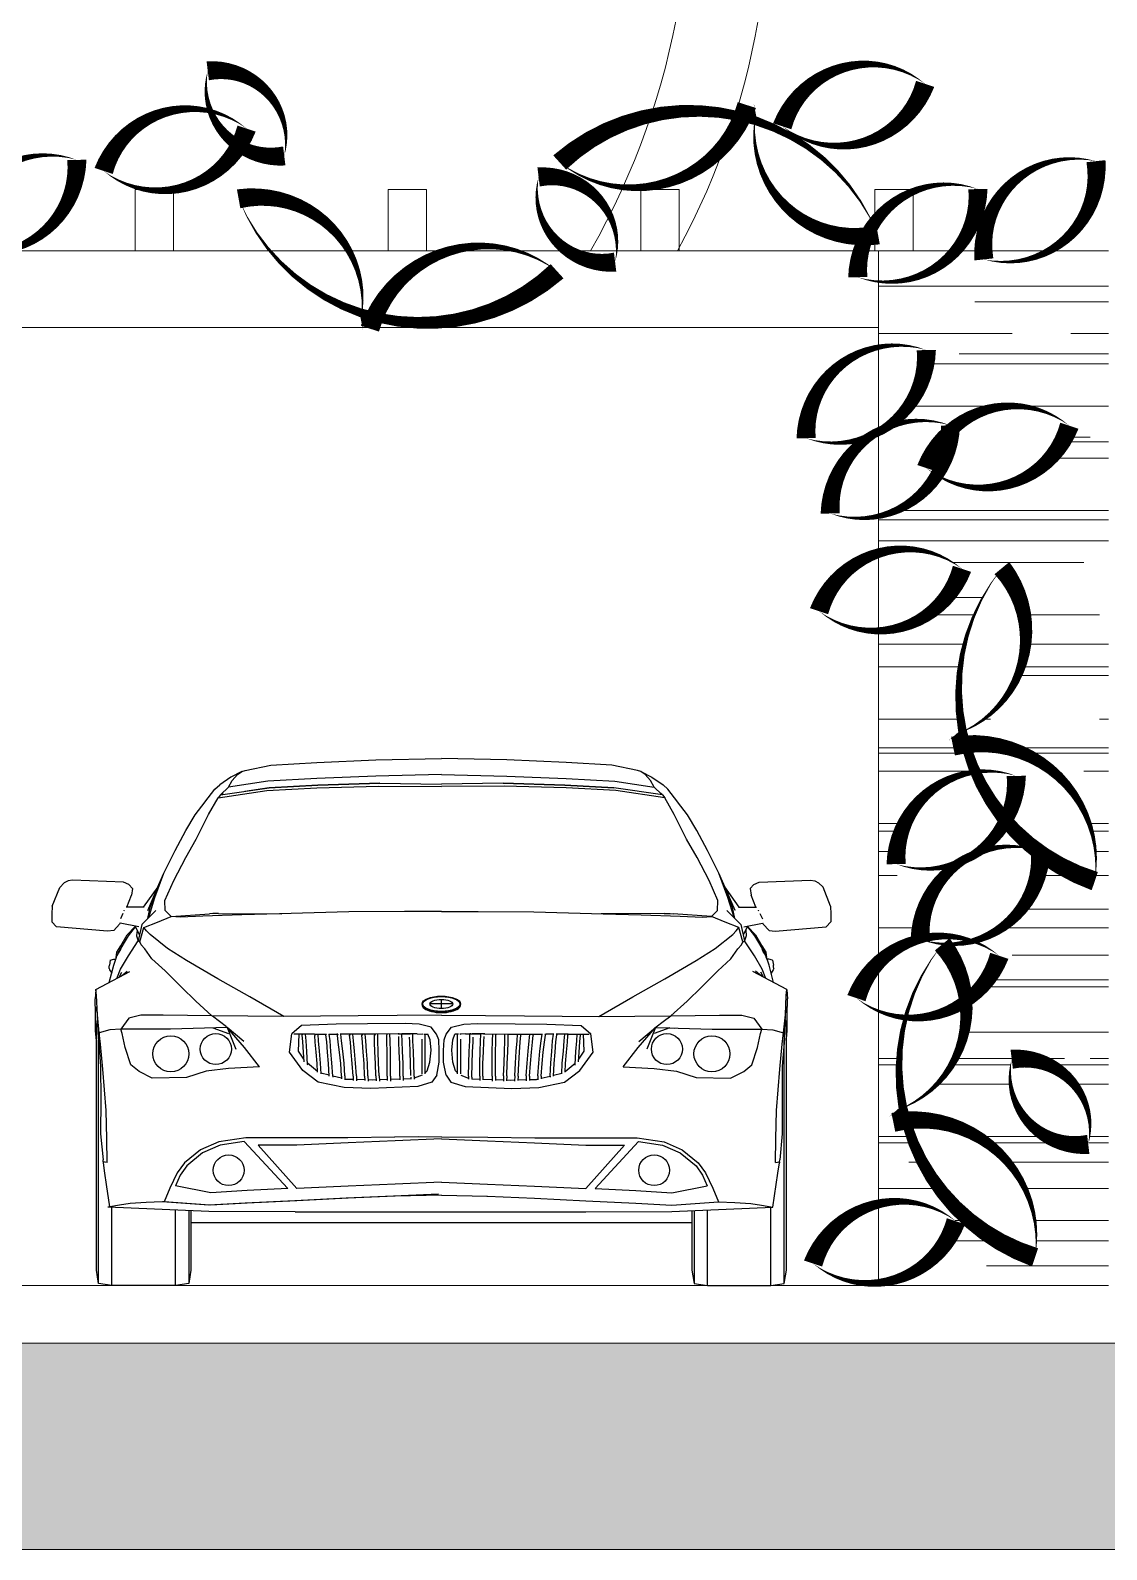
# Model space of a CAD drawing. Header units: metres. Extents: x -686 to 211, y -481 to 125.
# Drawn here: x -534.504 to -531.696, y -382.401 to -378.436 of the extents above; entities that cross this region are included whole.
import ezdxf

# ---------------------------------------------------------------- set-up
doc = ezdxf.new("R2010")
doc.units = ezdxf.units.M
for name, color, linetype in [('SRAFA', 251, 'Continuous'), ('SRAFY', 3, 'Continuous'), ('stávající stromy', 86, 'Continuous'), ('zariz.predmety', 203, 'Continuous'), ('ZDIVO', 1, 'Continuous')]:
    doc.layers.add(name, color=color, linetype=linetype)

msp = doc.modelspace()

# ---------------------------------------------------------------- hatches: boundary and pattern name
at = {"layer": 'SRAFA', "linetype": 'Continuous', "lineweight": 0}
h = msp.add_hatch(dxfattribs=at)
h.set_pattern_fill('AR-RROOF,_O', color=256, scale=0.008, angle=360)
h.set_pattern_definition([(360, (-205.7616, -36.91541), (0.44704, 0.2032), [3.048, -0.4064, 1.016, -0.2032]), (360, (-205.49135, -36.8138), (-0.2032, 0.270256), [0.6096, -0.067056, 1.2192, -0.1524]), (360, (-205.66001, -36.74269), (1.05664, 0.136144), [1.6256, -0.28448, 0.8128, -0.2032])])
h.paths.add_polyline_path([(-531.6907, -379.0118), (-531.7907, -379.0118), (-531.8455, -379.0118, -0.187517), (-532.0161, -379.0341, -0.02355), (-532.0175, -379.0118), (-532.0898, -379.0118, -0.241086), (-532.2907, -379.0922), (-532.2907, -379.263, -0.133794), (-532.1661, -379.2707, -0.255555), (-532.2711, -379.4729, -0.182799), (-532.1032, -379.4672, -0.01456), (-532.1033, -379.481, -0.3725), (-531.7929, -379.4682, -0.477216), (-532.1387, -379.5974, -0.203923), (-532.2907, -379.7045), (-532.2907, -379.8005, -0.247594), (-532.073, -379.8416, -0.313863), (-532.2907, -380.0036), (-532.2907, -380.8687, -0.133838), (-532.1821, -380.8071, -0.254062), (-532.0771, -380.6062, -0.182799), (-532.245, -380.612, -0.382881), (-532.0384, -380.3714, -0.036808), (-532.0637, -380.2993, 0.02656), (-532.0965, -380.3041, 0.520567), (-532.0889, -380.2733, 0.017027), (-532.0715, -380.2665, -0.221401), (-531.9688, -379.8396, -0.499116), (-532.0715, -380.2665, 0.01621), (-532.0637, -380.2993, -0.48727), (-531.7267, -380.6565, -0.077038), (-531.8683, -380.5834, -0.340367), (-532.0448, -380.8131, -0.083878), (-531.9756, -380.8514, -0.158522), (-532.063, -380.9694, -0.325781), (-532.2272, -381.2483, 0.01621), (-532.2194, -381.2811, -0.48727), (-531.8824, -381.6383, -0.250948), (-532.2194, -381.2811, 0.02656), (-532.2522, -381.2859, 0.520567), (-532.2446, -381.2551, 0.017027), (-532.2272, -381.2483, -0.114814), (-532.2203, -381.0126, -0.076659), (-532.2907, -380.9957), (-532.2907, -381.4986, -0.229498), (-532.0887, -381.544, -0.295764), (-532.2907, -381.7049), (-532.2907, -381.7118), (-531.6907, -381.7118)])
h.paths.add_polyline_path([(-531.7436, -381.3435, -0.520567), (-531.9433, -381.1212, -0.520567)], flags=16)
at = {"layer": 'SRAFA', "linetype": 'Continuous'}
msp.add_hatch(color=256, dxfattribs=at).paths.add_polyline_path([(-444.8802, -381.8618), (-544.1907, -381.8618), (-544.1907, -382.4009), (-444.8802, -382.4009)])

# ---------------------------------------------------------------- linework, layer by layer
at = {"color": 7, "linetype": 'Continuous'}
for p, q in [((-533.7567, -380.347), (-533.6024, -380.3403)), ((-533.6024, -380.3403), (-533.4315, -380.3362)), ((-533.2606, -380.3403), (-533.4315, -380.3362)), ((-533.1063, -380.347), (-533.2606, -380.3403)), ((-533.952, -380.3701), (-533.981, -380.3851)), ((-533.9771, -380.3941), (-533.9636, -380.3782)), ((-533.9636, -380.3782), (-533.952, -380.3701)), ((-533.952, -380.3701), (-533.9434, -380.3678)), ((-533.9434, -380.3678), (-533.8763, -380.3536)), ((-533.8763, -380.3536), (-533.7567, -380.347)), ((-533.4315, -380.3783), (-533.6025, -380.3824)), ((-533.4315, -380.3783), (-533.2606, -380.3824)), ((-532.9867, -380.3536), (-533.1063, -380.347)), ((-532.9196, -380.3678), (-532.9867, -380.3536)), ((-532.911, -380.3701), (-532.9196, -380.3678)), ((-532.8994, -380.3782), (-532.911, -380.3701)), ((-532.911, -380.3701), (-532.882, -380.3851)), ((-532.8859, -380.3941), (-532.8994, -380.3782)), ((-534.0312, -380.4278), (-534.0226, -380.4167)), ((-534.0226, -380.4167), (-534.0098, -380.4055)), ((-534.0143, -380.4388), (-533.8866, -380.4199)), ((-533.981, -380.3851), (-534.0098, -380.4055)), ((-534.008, -380.4316), (-533.8811, -380.4128)), ((-534.0079, -380.4316), (-533.9869, -380.4117)), ((-533.8842, -380.3957), (-533.9869, -380.4117)), ((-533.9867, -380.4116), (-533.9771, -380.3941)), ((-533.8812, -380.4128), (-533.9446, -380.4222)), ((-533.8866, -380.4199), (-533.7567, -380.4131)), ((-533.7568, -380.389), (-533.8842, -380.3957)), ((-533.754, -380.406), (-533.8812, -380.4128)), ((-533.8811, -380.4128), (-533.754, -380.4061)), ((-533.6025, -380.3824), (-533.7568, -380.389)), ((-533.7567, -380.4131), (-533.5951, -380.4086)), ((-533.5924, -380.4005), (-533.754, -380.406)), ((-533.754, -380.4061), (-533.5924, -380.4005)), ((-533.5951, -380.4086), (-533.4315, -380.4098)), ((-533.5924, -380.4005), (-533.4315, -380.4037)), ((-533.2706, -380.4005), (-533.4315, -380.4037)), ((-533.2678, -380.4086), (-533.4315, -380.4098)), ((-533.2706, -380.4005), (-533.109, -380.406)), ((-533.109, -380.4061), (-533.2706, -380.4005)), ((-533.1063, -380.4131), (-533.2678, -380.4086)), ((-533.2606, -380.3824), (-533.1063, -380.389)), ((-533.109, -380.406), (-532.9819, -380.4128)), ((-532.9819, -380.4128), (-533.109, -380.4061)), ((-533.1063, -380.389), (-532.9789, -380.3957)), ((-532.9763, -380.4199), (-533.1063, -380.4131)), ((-532.8549, -380.4316), (-532.9819, -380.4128)), ((-532.9789, -380.3957), (-532.8762, -380.4117)), ((-532.8487, -380.4388), (-532.9763, -380.4199)), ((-532.8762, -380.4117), (-532.8859, -380.3941)), ((-532.882, -380.3851), (-532.8531, -380.4055)), ((-532.8568, -380.4298), (-532.8762, -380.4117)), ((-532.8404, -380.4167), (-532.8531, -380.4055)), ((-532.8318, -380.4278), (-532.8404, -380.4167)), ((-534.0563, -380.4612), (-534.0397, -380.439)), ((-534.0397, -380.439), (-534.0312, -380.4278)), ((-534.039, -380.4825), (-534.0143, -380.4388)), ((-534.008, -380.4316), (-534.0143, -380.4388)), ((-534.008, -380.4316), (-534.0011, -380.4251)), ((-532.8549, -380.4316), (-532.859, -380.4278)), ((-532.8549, -380.4316), (-532.8487, -380.4388)), ((-532.824, -380.4825), (-532.8487, -380.4388)), ((-532.8233, -380.439), (-532.8318, -380.4278)), ((-532.8067, -380.4612), (-532.8233, -380.439)), ((-534.0984, -380.5245), (-534.0735, -380.4836)), ((-534.0735, -380.4836), (-534.0563, -380.4612)), ((-534.0714, -380.5467), (-534.039, -380.4825)), ((-532.7916, -380.5467), (-532.824, -380.4825)), ((-532.7895, -380.4836), (-532.8067, -380.4612)), ((-532.7646, -380.5245), (-532.7895, -380.4836)), ((-534.1262, -380.5765), (-534.0984, -380.5245)), ((-532.7368, -380.5765), (-532.7646, -380.5245)), ((-534.1558, -380.6361), (-534.1262, -380.5765)), ((-534.0986, -380.5951), (-534.0714, -380.5467)), ((-532.7644, -380.5951), (-532.7916, -380.5467)), ((-532.7072, -380.6361), (-532.7368, -380.5765)), ((-534.1298, -380.6546), (-534.0986, -380.5951)), ((-532.7331, -380.6546), (-532.7644, -380.5951)), ((-534.4056, -380.6558), (-534.4153, -380.6608)), ((-534.3943, -380.6538), (-534.4056, -380.6558)), ((-534.2608, -380.6591), (-534.3943, -380.6538)), ((-534.179, -380.6992), (-534.1558, -380.6361)), ((-534.1684, -380.6657), (-534.1558, -380.6361)), ((-534.1528, -380.7067), (-534.1298, -380.6546)), ((-532.7102, -380.7067), (-532.7331, -380.6546)), ((-532.6946, -380.6657), (-532.7072, -380.6361)), ((-532.6839, -380.6992), (-532.7072, -380.6361)), ((-532.6023, -380.6591), (-532.4687, -380.6538)), ((-532.4687, -380.6538), (-532.4573, -380.6558)), ((-532.4573, -380.6558), (-532.4477, -380.6608)), ((-534.4466, -380.7214), (-534.4273, -380.673)), ((-534.4153, -380.6608), (-534.4273, -380.673)), ((-534.2607, -380.6591), (-534.2608, -380.6591)), ((-534.2471, -380.6656), (-534.2607, -380.6591)), ((-534.252, -380.7241), (-534.2401, -380.6933)), ((-534.2376, -380.6753), (-534.2471, -380.6656)), ((-534.2376, -380.6757), (-534.2401, -380.6933)), ((-534.2376, -380.6753), (-534.2376, -380.6757)), ((-534.2083, -380.7241), (-534.1708, -380.6714)), ((-534.1978, -380.7334), (-534.1684, -380.6657)), ((-534.1914, -380.7253), (-534.1684, -380.6657)), ((-532.6716, -380.7253), (-532.6946, -380.6657)), ((-532.6651, -380.7334), (-532.6946, -380.6657)), ((-532.6546, -380.7241), (-532.6921, -380.6714)), ((-532.6254, -380.6753), (-532.6159, -380.6656)), ((-532.6254, -380.6753), (-532.6254, -380.6757)), ((-532.6254, -380.6757), (-532.6229, -380.6933)), ((-532.611, -380.7241), (-532.6229, -380.6933)), ((-532.6159, -380.6656), (-532.6023, -380.6591)), ((-532.4477, -380.6608), (-532.4357, -380.672)), ((-532.4164, -380.7214), (-532.4357, -380.672)), ((-534.4466, -380.7214), (-534.4477, -380.7429)), ((-534.2593, -380.7334), (-534.2596, -380.7341)), ((-534.2593, -380.7334), (-534.2589, -380.7325)), ((-534.2071, -380.7241), (-534.2537, -380.7241)), ((-534.2131, -380.7693), (-534.1762, -380.7335)), ((-534.1974, -380.7541), (-534.1914, -380.7253)), ((-534.1951, -380.7518), (-534.179, -380.6992)), ((-534.179, -380.6992), (-534.179, -380.6992)), ((-534.1524, -380.7327), (-534.1528, -380.7067)), ((-534.1367, -380.7487), (-534.1524, -380.7327)), ((-533.6726, -380.7366), (-533.8535, -380.7417)), ((-533.5273, -380.7354), (-533.6726, -380.7366)), ((-533.4315, -380.7357), (-533.5273, -380.7354)), ((-533.4315, -380.7357), (-533.3356, -380.7354)), ((-533.3356, -380.7354), (-533.1904, -380.7366)), ((-533.1904, -380.7366), (-533.0094, -380.7417)), ((-532.7263, -380.7487), (-532.7106, -380.7327)), ((-532.7106, -380.7327), (-532.7102, -380.7067)), ((-532.6499, -380.7693), (-532.6868, -380.7335)), ((-532.6839, -380.6992), (-532.6839, -380.6992)), ((-532.6679, -380.7518), (-532.6839, -380.6992)), ((-532.6656, -380.7541), (-532.6716, -380.7253)), ((-532.6651, -380.7334), (-532.6651, -380.7334)), ((-532.6559, -380.7241), (-532.6093, -380.7241)), ((-532.6037, -380.7334), (-532.6041, -380.7325)), ((-532.6037, -380.7334), (-532.6034, -380.7341)), ((-532.4164, -380.7214), (-532.4153, -380.7429)), ((-534.4477, -380.7429), (-534.4477, -380.763)), ((-534.4359, -380.7756), (-534.4477, -380.763)), ((-534.3024, -380.7869), (-534.4359, -380.7756)), ((-534.2709, -380.7689), (-534.2864, -380.7855)), ((-534.2693, -380.7655), (-534.2709, -380.7689)), ((-534.2211, -380.776), (-534.2698, -380.7666)), ((-534.2627, -380.7409), (-534.269, -380.7546)), ((-534.2511, -380.7966), (-534.2305, -380.7745)), ((-534.2301, -380.7754), (-534.2485, -380.7995)), ((-534.2307, -380.7741), (-534.2201, -380.7956)), ((-534.2131, -380.7693), (-534.2222, -380.812)), ((-534.2079, -380.7777), (-534.1723, -380.7632)), ((-534.1723, -380.7632), (-534.1367, -380.7487)), ((-534.1367, -380.7487), (-534.0364, -380.7415)), ((-534.1367, -380.7487), (-534.1367, -380.7487)), ((-534.1125, -380.7505), (-534.1366, -380.7487)), ((-534.0543, -380.7476), (-534.1125, -380.7505)), ((-533.9525, -380.7448), (-534.0543, -380.7476)), ((-534.0281, -380.7409), (-534.0364, -380.7415)), ((-534.0132, -380.7409), (-534.0281, -380.7409)), ((-534.0132, -380.7409), (-533.8481, -380.7415)), ((-533.8535, -380.7417), (-533.9525, -380.7448)), ((-532.8498, -380.7409), (-533.0148, -380.7415)), ((-533.0094, -380.7417), (-532.9105, -380.7448)), ((-532.9105, -380.7448), (-532.8087, -380.7476)), ((-532.8498, -380.7409), (-532.8349, -380.7409)), ((-532.8349, -380.7409), (-532.8266, -380.7415)), ((-532.7263, -380.7487), (-532.8266, -380.7415)), ((-532.8087, -380.7476), (-532.7504, -380.7505)), ((-532.7504, -380.7505), (-532.7263, -380.7487)), ((-532.7263, -380.7487), (-532.7263, -380.7487)), ((-532.6907, -380.7632), (-532.7263, -380.7487)), ((-532.6551, -380.7777), (-532.6907, -380.7632)), ((-532.6499, -380.7693), (-532.6408, -380.812)), ((-532.6323, -380.7741), (-532.6429, -380.7956)), ((-532.6419, -380.776), (-532.5932, -380.7666)), ((-532.6329, -380.7754), (-532.6144, -380.7995)), ((-532.6325, -380.7745), (-532.6119, -380.7966)), ((-532.6003, -380.7409), (-532.594, -380.7546)), ((-532.5937, -380.7655), (-532.5921, -380.7689)), ((-532.5921, -380.7689), (-532.5766, -380.7855)), ((-532.5605, -380.7869), (-532.4271, -380.7756)), ((-532.4271, -380.7756), (-532.4153, -380.763)), ((-532.4271, -380.7756), (-532.4271, -380.7756)), ((-532.4153, -380.7429), (-532.4153, -380.763)), ((-534.2864, -380.7855), (-534.3024, -380.7869)), ((-534.2485, -380.7995), (-534.2758, -380.8441)), ((-534.268, -380.825), (-534.2511, -380.7966)), ((-534.2481, -380.8515), (-534.2222, -380.812)), ((-534.2254, -380.7847), (-534.2269, -380.799)), ((-534.2269, -380.799), (-534.2222, -380.812)), ((-534.2182, -380.8148), (-534.2222, -380.812)), ((-534.219, -380.797), (-534.2201, -380.7956)), ((-534.2182, -380.8148), (-534.2079, -380.7777)), ((-534.2144, -380.8224), (-534.2182, -380.8148)), ((-534.2006, -380.7858), (-534.2079, -380.7777)), ((-534.1916, -380.7956), (-534.2006, -380.7858)), ((-534.1457, -380.8324), (-534.1916, -380.7956)), ((-532.7172, -380.8324), (-532.6714, -380.7956)), ((-532.6714, -380.7956), (-532.6624, -380.7858)), ((-532.6624, -380.7858), (-532.6551, -380.7777)), ((-532.6448, -380.8148), (-532.6551, -380.7777)), ((-532.6485, -380.8224), (-532.6448, -380.8148)), ((-532.6448, -380.8148), (-532.6408, -380.812)), ((-532.644, -380.797), (-532.6429, -380.7956)), ((-532.6361, -380.799), (-532.6408, -380.812)), ((-532.6148, -380.8515), (-532.6408, -380.812)), ((-532.6375, -380.7847), (-532.6361, -380.799)), ((-532.6144, -380.7995), (-532.5872, -380.8441)), ((-532.6119, -380.7966), (-532.595, -380.825)), ((-532.5766, -380.7855), (-532.5605, -380.7869)), ((-534.2828, -380.865), (-534.2793, -380.8545)), ((-534.2797, -380.8557), (-534.2779, -380.8416)), ((-534.2793, -380.8545), (-534.2788, -380.8529)), ((-534.2788, -380.8529), (-534.2744, -380.8455)), ((-534.2779, -380.8416), (-534.268, -380.825)), ((-534.2773, -380.8485), (-534.2776, -380.8509)), ((-534.273, -380.8416), (-534.2773, -380.8485)), ((-534.2773, -380.8485), (-534.2767, -380.8467)), ((-534.2767, -380.8467), (-534.2758, -380.8441)), ((-534.2706, -380.8378), (-534.273, -380.8416)), ((-534.2685, -380.8348), (-534.2706, -380.8378)), ((-534.2688, -380.886), (-534.2481, -380.8515)), ((-534.2679, -380.8341), (-534.2685, -380.8348)), ((-534.2054, -380.833), (-534.2144, -380.8224)), ((-534.1866, -380.8593), (-534.2054, -380.833)), ((-534.0965, -380.864), (-534.1457, -380.8324)), ((-532.7664, -380.864), (-532.7172, -380.8324)), ((-532.6764, -380.8593), (-532.6576, -380.833)), ((-532.6576, -380.833), (-532.6485, -380.8224)), ((-532.5941, -380.886), (-532.6148, -380.8515)), ((-532.595, -380.825), (-532.585, -380.8416)), ((-532.594, -380.836), (-532.595, -380.8341)), ((-532.595, -380.8341), (-532.5944, -380.8348)), ((-532.5944, -380.8348), (-532.5924, -380.8378)), ((-532.5916, -380.8402), (-532.594, -380.836)), ((-532.5924, -380.8378), (-532.59, -380.8416)), ((-532.5886, -380.8455), (-532.5916, -380.8402)), ((-532.59, -380.8416), (-532.5857, -380.8485)), ((-532.5842, -380.8529), (-532.5886, -380.8455)), ((-532.5863, -380.8467), (-532.5872, -380.8441)), ((-532.5857, -380.8485), (-532.5863, -380.8467)), ((-532.5857, -380.8485), (-532.5854, -380.8509)), ((-532.585, -380.8416), (-532.5833, -380.8557)), ((-532.5837, -380.8545), (-532.5842, -380.8529)), ((-532.5801, -380.865), (-532.5837, -380.8545)), ((-534.333, -380.9396), (-534.2441, -380.8924)), ((-534.2986, -380.8844), (-534.2983, -380.8798)), ((-534.2986, -380.8844), (-534.2975, -380.8883)), ((-534.2983, -380.8798), (-534.2978, -380.876)), ((-534.298, -380.921), (-534.2864, -380.8756)), ((-534.2957, -380.8626), (-534.2978, -380.876)), ((-534.2975, -380.8883), (-534.2917, -380.8966)), ((-534.2957, -380.8626), (-534.2857, -380.8597)), ((-534.2864, -380.8756), (-534.2828, -380.865)), ((-534.2857, -380.8597), (-534.2811, -380.8597)), ((-534.2784, -380.9106), (-534.2688, -380.886)), ((-534.272, -380.9072), (-534.2653, -380.894)), ((-534.2657, -380.9038), (-534.2511, -380.8913)), ((-534.1525, -380.8908), (-534.1866, -380.8593)), ((-534.1099, -380.9329), (-534.1525, -380.8908)), ((-534.0147, -380.9113), (-534.0965, -380.864)), ((-532.8483, -380.9113), (-532.7664, -380.864)), ((-532.753, -380.9329), (-532.7105, -380.8908)), ((-532.7105, -380.8908), (-532.6764, -380.8593)), ((-532.53, -380.9396), (-532.6189, -380.8924)), ((-532.5973, -380.9038), (-532.6118, -380.8913)), ((-532.5909, -380.9072), (-532.5976, -380.894)), ((-532.5846, -380.9106), (-532.5941, -380.886)), ((-532.5773, -380.8597), (-532.5819, -380.8597)), ((-532.5766, -380.8756), (-532.5801, -380.865)), ((-532.5673, -380.8626), (-532.5773, -380.8597)), ((-532.565, -380.921), (-532.5766, -380.8756)), ((-532.5655, -380.8883), (-532.5712, -380.8966)), ((-532.5673, -380.8626), (-532.5652, -380.876)), ((-532.5643, -380.8844), (-532.5655, -380.8883)), ((-532.5647, -380.8798), (-532.5652, -380.876)), ((-532.5643, -380.8844), (-532.5647, -380.8798)), ((-534.2587, -380.8978), (-534.2583, -380.8972)), ((-534.0725, -380.9697), (-534.1099, -380.9329)), ((-533.9313, -380.9586), (-534.0147, -380.9113)), ((-532.9317, -380.9586), (-532.8483, -380.9113)), ((-532.7905, -380.9697), (-532.753, -380.9329)), ((-532.6043, -380.8978), (-532.6047, -380.8972)), ((-534.333, -380.9396), (-534.3349, -380.9633)), ((-534.3338, -381.0027), (-534.3349, -380.9633)), ((-534.3311, -380.9553), (-534.333, -380.9396)), ((-534.329, -381.0053), (-534.3311, -380.9553)), ((-534.0302, -381.0077), (-534.0725, -380.9697)), ((-533.8422, -381.0101), (-533.9313, -380.9586)), ((-533.0208, -381.0101), (-532.9317, -380.9586)), ((-532.8328, -381.0077), (-532.7905, -380.9697)), ((-532.534, -381.0053), (-532.5319, -380.9553)), ((-532.5319, -380.9553), (-532.53, -380.9396)), ((-532.53, -380.9396), (-532.528, -380.9633)), ((-532.5291, -381.0027), (-532.528, -380.9633)), ((-534.3338, -381.0027), (-534.3338, -380.9843)), ((-534.3338, -380.9843), (-534.3292, -381.0002)), ((-534.3336, -381.0474), (-534.3338, -381.0027)), ((-534.3265, -381.0683), (-534.329, -381.0053)), ((-534.3242, -381.0527), (-534.329, -381.0053)), ((-534.2468, -381.0139), (-534.2678, -381.0427)), ((-534.2157, -381.0064), (-534.2468, -381.0139)), ((-534.1575, -381.0064), (-534.2157, -381.0064)), ((-534.0302, -381.0077), (-534.1575, -381.0064)), ((-533.8422, -381.0101), (-534.0302, -381.0077)), ((-534.0285, -381.009), (-534.0302, -381.0077)), ((-534.0103, -381.023), (-534.0285, -381.009)), ((-533.7467, -381.0092), (-533.8422, -381.0101)), ((-533.6486, -381.0083), (-533.7467, -381.0092)), ((-533.5468, -381.0074), (-533.6486, -381.0083)), ((-533.4315, -381.0064), (-533.5468, -381.0074)), ((-533.4315, -381.0064), (-533.3162, -381.0074)), ((-533.3162, -381.0074), (-533.2143, -381.0083)), ((-533.2143, -381.0083), (-533.1163, -381.0092)), ((-533.1163, -381.0092), (-533.0208, -381.0101)), ((-533.0208, -381.0101), (-532.8328, -381.0077)), ((-532.8526, -381.023), (-532.8328, -381.0077)), ((-532.8328, -381.0077), (-532.7055, -381.0064)), ((-532.7055, -381.0064), (-532.6472, -381.0064)), ((-532.6472, -381.0064), (-532.6162, -381.0139)), ((-532.6162, -381.0139), (-532.5951, -381.0427)), ((-532.5388, -381.0527), (-532.534, -381.0053)), ((-532.5365, -381.0683), (-532.534, -381.0053)), ((-532.5291, -380.9843), (-532.5338, -381.0002)), ((-532.5294, -381.0474), (-532.5291, -381.0027)), ((-532.5291, -381.0027), (-532.5291, -380.9843)), ((-534.3317, -381.0723), (-534.3336, -381.0474)), ((-534.3285, -381.0174), (-534.3317, -381.0379)), ((-534.3317, -381.0427), (-534.3317, -381.0379)), ((-534.3317, -381.057), (-534.3317, -381.0427)), ((-534.3242, -381.0527), (-534.3265, -381.0683)), ((-534.2963, -381.0445), (-534.3242, -381.0527)), ((-534.3211, -381.0815), (-534.3242, -381.0527)), ((-534.2678, -381.0427), (-534.2963, -381.0445)), ((-534.2644, -381.0539), (-534.2678, -381.0427)), ((-534.2189, -381.0427), (-534.2678, -381.0427)), ((-534.2565, -381.091), (-534.2644, -381.0539)), ((-534.138, -381.0427), (-534.2189, -381.0427)), ((-533.9905, -381.0384), (-534.1379, -381.0427)), ((-534.0274, -381.0395), (-533.9871, -381.0538)), ((-533.9923, -381.0371), (-534.0103, -381.023)), ((-533.9469, -381.0748), (-533.9905, -381.0384)), ((-533.9453, -381.091), (-533.9905, -381.0384)), ((-533.9905, -381.0384), (-533.9675, -381.0947)), ((-533.7964, -381.033), (-533.8216, -381.0553)), ((-533.7064, -381.0301), (-533.7964, -381.033)), ((-533.624, -381.0287), (-533.7064, -381.0301)), ((-533.5259, -381.0281), (-533.624, -381.0287)), ((-533.4898, -381.0295), (-533.5259, -381.0281)), ((-533.458, -381.0376), (-533.4898, -381.0295)), ((-533.4441, -381.0554), (-533.458, -381.0376)), ((-533.4189, -381.0554), (-533.4049, -381.0376)), ((-533.4049, -381.0376), (-533.3731, -381.0295)), ((-533.3731, -381.0295), (-533.337, -381.0281)), ((-533.337, -381.0281), (-533.239, -381.0287)), ((-533.239, -381.0287), (-533.1566, -381.0301)), ((-533.1566, -381.0301), (-533.0666, -381.033)), ((-533.0666, -381.033), (-533.0414, -381.0553)), ((-532.9177, -381.091), (-532.8724, -381.0384)), ((-532.9161, -381.0748), (-532.8724, -381.0384)), ((-532.8724, -381.0384), (-532.8955, -381.0947)), ((-532.8355, -381.0395), (-532.8759, -381.0538)), ((-532.8724, -381.0384), (-532.8707, -381.0371)), ((-532.8724, -381.0384), (-532.8355, -381.0395)), ((-532.8724, -381.0384), (-532.725, -381.0427)), ((-532.8707, -381.0371), (-532.8526, -381.023)), ((-532.8355, -381.0395), (-532.8237, -381.0398)), ((-532.725, -381.0427), (-532.6441, -381.0427)), ((-532.6441, -381.0427), (-532.5951, -381.0427)), ((-532.6065, -381.091), (-532.5986, -381.0539)), ((-532.5986, -381.0539), (-532.5951, -381.0427)), ((-532.5951, -381.0427), (-532.5667, -381.0445)), ((-532.5667, -381.0445), (-532.5388, -381.0527)), ((-532.5419, -381.0815), (-532.5388, -381.0527)), ((-532.5388, -381.0527), (-532.5365, -381.0683)), ((-532.5345, -381.0174), (-532.5313, -381.0379)), ((-532.5313, -381.0427), (-532.5313, -381.0379)), ((-532.5313, -381.0379), (-532.5313, -381.0379)), ((-532.5313, -381.057), (-532.5313, -381.0427)), ((-532.5309, -381.0677), (-532.5294, -381.0474)), ((-534.3317, -381.0803), (-534.3317, -381.057)), ((-534.3265, -381.0684), (-534.3209, -381.1394)), ((-534.3263, -381.7064), (-534.3263, -381.0709)), ((-534.3147, -381.1472), (-534.3211, -381.0815)), ((-534.2414, -381.1357), (-534.2565, -381.091)), ((-533.9469, -381.0748), (-533.9469, -381.0748)), ((-533.9059, -381.1412), (-533.9453, -381.091)), ((-533.8278, -381.1026), (-533.8216, -381.0553)), ((-533.7625, -381.0555), (-533.8168, -381.0554)), ((-533.8043, -381.1001), (-533.8022, -381.0554)), ((-533.7932, -381.0554), (-533.7945, -381.0579)), ((-533.7931, -381.0761), (-533.7945, -381.0579)), ((-533.7911, -381.1024), (-533.7931, -381.0761)), ((-533.7845, -381.0733), (-533.786, -381.0555)), ((-533.7824, -381.1007), (-533.7845, -381.0733)), ((-533.7625, -381.0555), (-533.7308, -381.0556)), ((-533.76, -381.0555), (-533.7617, -381.0591)), ((-533.7604, -381.0765), (-533.7617, -381.0591)), ((-533.7583, -381.1027), (-533.7604, -381.0765)), ((-533.7518, -381.0733), (-533.7532, -381.0555)), ((-533.7497, -381.1006), (-533.7518, -381.0733)), ((-533.7316, -381.0556), (-533.733, -381.0576)), ((-533.7306, -381.0761), (-533.733, -381.0576)), ((-533.7287, -381.1028), (-533.7306, -381.0761)), ((-533.7252, -381.0556), (-533.7045, -381.0556)), ((-533.7218, -381.0734), (-533.7241, -381.0556)), ((-533.7198, -381.1008), (-533.7218, -381.0734)), ((-533.7015, -381.0556), (-533.7045, -381.0556)), ((-533.7015, -381.0556), (-533.7028, -381.0581)), ((-533.7004, -381.0765), (-533.7028, -381.0581)), ((-533.6971, -381.1027), (-533.7004, -381.0765)), ((-533.6815, -381.0556), (-533.6954, -381.0556)), ((-533.6918, -381.0732), (-533.6941, -381.0556)), ((-533.6884, -381.1006), (-533.6918, -381.0732)), ((-533.6038, -381.0554), (-533.6815, -381.0556)), ((-533.6698, -381.0556), (-533.6711, -381.0584)), ((-533.669, -381.0766), (-533.6711, -381.0584)), ((-533.6669, -381.1025), (-533.669, -381.0766)), ((-533.6604, -381.0733), (-533.6625, -381.0555)), ((-533.6582, -381.1006), (-533.6604, -381.0733)), ((-533.6375, -381.0555), (-533.6387, -381.0583)), ((-533.6372, -381.0765), (-533.6387, -381.0583)), ((-533.6352, -381.1024), (-533.6372, -381.0765)), ((-533.6288, -381.0733), (-533.6303, -381.0555)), ((-533.6267, -381.1005), (-533.6288, -381.0733)), ((-533.6044, -381.0554), (-533.6056, -381.0584)), ((-533.6056, -381.0765), (-533.6056, -381.0584)), ((-533.6049, -381.1023), (-533.6056, -381.0765)), ((-533.5444, -381.0553), (-533.6038, -381.0554)), ((-533.6038, -381.0554), (-533.6038, -381.0554)), ((-533.5973, -381.0733), (-533.5973, -381.0554)), ((-533.5965, -381.1007), (-533.5973, -381.0733)), ((-533.5728, -381.0553), (-533.574, -381.0579)), ((-533.5735, -381.0762), (-533.574, -381.0579)), ((-533.5727, -381.1022), (-533.5735, -381.0762)), ((-533.5651, -381.0734), (-533.5656, -381.0553)), ((-533.5643, -381.1008), (-533.5651, -381.0734)), ((-533.5444, -381.0553), (-533.5119, -381.0553)), ((-533.5418, -381.0553), (-533.5444, -381.0553)), ((-533.5423, -381.0761), (-533.5429, -381.0618)), ((-533.5412, -381.1023), (-533.5423, -381.0761)), ((-533.5418, -381.0553), (-533.5422, -381.0562)), ((-533.5132, -381.0553), (-533.535, -381.0553)), ((-533.534, -381.0733), (-533.5346, -381.0576)), ((-533.5327, -381.1007), (-533.534, -381.0733)), ((-533.5142, -381.0759), (-533.5143, -381.064)), ((-533.5128, -381.1023), (-533.5142, -381.0759)), ((-533.5132, -381.0553), (-533.5137, -381.0564)), ((-533.4947, -381.0553), (-533.5119, -381.0553)), ((-533.5085, -381.0553), (-533.506, -381.0553)), ((-533.4947, -381.0553), (-533.506, -381.0553)), ((-533.5057, -381.0733), (-533.506, -381.0553)), ((-533.5043, -381.1007), (-533.5057, -381.0733)), ((-533.4947, -381.0553), (-533.4793, -381.0554)), ((-533.482, -381.0758), (-533.482, -381.0692)), ((-533.482, -381.1022), (-533.482, -381.0758)), ((-533.4808, -381.0553), (-533.4815, -381.0565)), ((-533.476, -381.0554), (-533.4669, -381.0554)), ((-533.4736, -381.0734), (-533.4736, -381.0554)), ((-533.4736, -381.1009), (-533.4736, -381.0734)), ((-533.461, -381.0703), (-533.4669, -381.0554)), ((-533.4584, -381.0976), (-533.461, -381.0703)), ((-533.4385, -381.071), (-533.4441, -381.0554)), ((-533.4373, -381.0984), (-533.4385, -381.071)), ((-533.4257, -381.0984), (-533.4244, -381.071)), ((-533.4244, -381.071), (-533.4189, -381.0554)), ((-533.4045, -381.0976), (-533.402, -381.0703)), ((-533.402, -381.0703), (-533.3961, -381.0554)), ((-533.3869, -381.0554), (-533.3961, -381.0554)), ((-533.3893, -381.0734), (-533.3893, -381.0554)), ((-533.3893, -381.1009), (-533.3893, -381.0734)), ((-533.3683, -381.0553), (-533.3837, -381.0554)), ((-533.3821, -381.0553), (-533.3815, -381.0565)), ((-533.381, -381.0758), (-533.381, -381.0692)), ((-533.381, -381.1022), (-533.381, -381.0758)), ((-533.3683, -381.0553), (-533.3511, -381.0553)), ((-533.3683, -381.0553), (-533.357, -381.0553)), ((-533.3587, -381.1007), (-533.3573, -381.0733)), ((-533.3573, -381.0733), (-533.357, -381.0553)), ((-533.3544, -381.0553), (-533.357, -381.0553)), ((-533.3185, -381.0553), (-533.3511, -381.0553)), ((-533.3502, -381.1023), (-533.3488, -381.0759)), ((-533.3498, -381.0553), (-533.328, -381.0553)), ((-533.3498, -381.0553), (-533.3492, -381.0564)), ((-533.3488, -381.0759), (-533.3487, -381.064)), ((-533.3303, -381.1007), (-533.329, -381.0733)), ((-533.329, -381.0733), (-533.3284, -381.0576)), ((-533.3218, -381.1023), (-533.3206, -381.0761)), ((-533.3212, -381.0553), (-533.3185, -381.0553)), ((-533.3212, -381.0553), (-533.3208, -381.0562)), ((-533.3206, -381.0761), (-533.3201, -381.0618)), ((-533.3185, -381.0553), (-533.2592, -381.0554)), ((-533.2987, -381.1008), (-533.2979, -381.0734)), ((-533.2979, -381.0734), (-533.2973, -381.0553)), ((-533.2903, -381.1022), (-533.2895, -381.0762)), ((-533.2902, -381.0553), (-533.289, -381.0579)), ((-533.2895, -381.0762), (-533.289, -381.0579)), ((-533.2664, -381.1007), (-533.2657, -381.0733)), ((-533.2657, -381.0733), (-533.2657, -381.0554)), ((-533.2592, -381.0554), (-533.2592, -381.0554)), ((-533.2592, -381.0554), (-533.1814, -381.0556)), ((-533.2586, -381.0554), (-533.2574, -381.0584)), ((-533.2581, -381.1023), (-533.2574, -381.0765)), ((-533.2574, -381.0765), (-533.2574, -381.0584)), ((-533.2363, -381.1005), (-533.2341, -381.0733)), ((-533.2341, -381.0733), (-533.2327, -381.0555)), ((-533.2278, -381.1024), (-533.2258, -381.0765)), ((-533.2258, -381.0765), (-533.2243, -381.0583)), ((-533.2255, -381.0555), (-533.2243, -381.0583)), ((-533.2048, -381.1006), (-533.2026, -381.0733)), ((-533.2026, -381.0733), (-533.2005, -381.0555)), ((-533.1961, -381.1025), (-533.194, -381.0766)), ((-533.194, -381.0766), (-533.1919, -381.0584)), ((-533.1932, -381.0556), (-533.1919, -381.0584)), ((-533.1814, -381.0556), (-533.1675, -381.0556)), ((-533.1746, -381.1006), (-533.1712, -381.0732)), ((-533.1712, -381.0732), (-533.1689, -381.0556)), ((-533.1658, -381.1027), (-533.1625, -381.0765)), ((-533.1625, -381.0765), (-533.1602, -381.0581)), ((-533.1615, -381.0556), (-533.1585, -381.0556)), ((-533.1615, -381.0556), (-533.1602, -381.0581)), ((-533.1378, -381.0556), (-533.1585, -381.0556)), ((-533.1585, -381.0556), (-533.1585, -381.0556)), ((-533.1432, -381.1008), (-533.1412, -381.0734)), ((-533.1412, -381.0734), (-533.1388, -381.0556)), ((-533.1343, -381.1028), (-533.1324, -381.0761)), ((-533.1324, -381.0761), (-533.1299, -381.0576)), ((-533.1005, -381.0555), (-533.1321, -381.0556)), ((-533.1313, -381.0556), (-533.1299, -381.0576)), ((-533.1132, -381.1006), (-533.1111, -381.0733)), ((-533.1111, -381.0733), (-533.1097, -381.0555)), ((-533.1047, -381.1027), (-533.1026, -381.0765)), ((-533.103, -381.0555), (-533.1013, -381.0591)), ((-533.1026, -381.0765), (-533.1013, -381.0591)), ((-533.1005, -381.0555), (-533.0462, -381.0554)), ((-533.0806, -381.1007), (-533.0784, -381.0733)), ((-533.0784, -381.0733), (-533.077, -381.0555)), ((-533.0719, -381.1024), (-533.0699, -381.0761)), ((-533.0699, -381.0761), (-533.0685, -381.0579)), ((-533.0698, -381.0554), (-533.0685, -381.0579)), ((-533.0587, -381.1001), (-533.0607, -381.0554)), ((-533.0352, -381.1026), (-533.0414, -381.0553)), ((-532.957, -381.1412), (-532.9177, -381.091)), ((-532.9161, -381.0748), (-532.9161, -381.0748)), ((-532.6216, -381.1357), (-532.6065, -381.091)), ((-532.5483, -381.1472), (-532.5419, -381.0815)), ((-532.5365, -381.0684), (-532.5421, -381.1394)), ((-532.5367, -381.7064), (-532.5367, -381.0709)), ((-532.5313, -381.0803), (-532.5313, -381.057)), ((-533.7928, -381.1504), (-533.8278, -381.1026)), ((-533.79, -381.1208), (-533.8043, -381.1001)), ((-533.7896, -381.1279), (-533.7911, -381.1024)), ((-533.7805, -381.1348), (-533.7824, -381.1007)), ((-533.7545, -381.1531), (-533.7807, -381.1318)), ((-533.7555, -381.1327), (-533.7583, -381.1027)), ((-533.7544, -381.1547), (-533.7555, -381.1327)), ((-533.7468, -381.1313), (-533.7497, -381.1006)), ((-533.7455, -381.1592), (-533.7468, -381.1313)), ((-533.7259, -381.1321), (-533.7287, -381.1028)), ((-533.7239, -381.1655), (-533.7259, -381.1321)), ((-533.7169, -381.1306), (-533.7198, -381.1008)), ((-533.7149, -381.165), (-533.7169, -381.1306)), ((-533.6941, -381.1326), (-533.6971, -381.1027)), ((-533.6923, -381.165), (-533.6941, -381.1326)), ((-533.6854, -381.1313), (-533.6884, -381.1006)), ((-533.6833, -381.1648), (-533.6854, -381.1313)), ((-533.664, -381.1325), (-533.6669, -381.1025)), ((-533.6614, -381.165), (-533.664, -381.1325)), ((-533.6553, -381.1312), (-533.6582, -381.1006)), ((-533.6526, -381.1648), (-533.6553, -381.1312)), ((-533.6332, -381.1324), (-533.6352, -381.1024)), ((-533.6318, -381.1651), (-533.6332, -381.1324)), ((-533.6246, -381.1312), (-533.6267, -381.1005)), ((-533.6232, -381.1647), (-533.6246, -381.1312)), ((-533.6036, -381.1324), (-533.6049, -381.1023)), ((-533.6021, -381.1649), (-533.6036, -381.1324)), ((-533.5952, -381.1313), (-533.5965, -381.1007)), ((-533.5937, -381.1648), (-533.5952, -381.1313)), ((-533.5725, -381.1322), (-533.5727, -381.1022)), ((-533.5725, -381.165), (-533.5725, -381.1322)), ((-533.5641, -381.1316), (-533.5643, -381.1008)), ((-533.5641, -381.165), (-533.5641, -381.1316)), ((-533.5401, -381.1323), (-533.5412, -381.1023)), ((-533.5401, -381.165), (-533.5401, -381.1323)), ((-533.5316, -381.1315), (-533.5327, -381.1007)), ((-533.5316, -381.165), (-533.5316, -381.1315)), ((-533.5121, -381.1323), (-533.5128, -381.1023)), ((-533.5111, -381.1636), (-533.5121, -381.1323)), ((-533.5036, -381.1314), (-533.5043, -381.1007)), ((-533.5026, -381.165), (-533.5036, -381.1314)), ((-533.482, -381.1324), (-533.482, -381.1022)), ((-533.482, -381.1593), (-533.482, -381.1324)), ((-533.4736, -381.1316), (-533.4736, -381.1009)), ((-533.4736, -381.1596), (-533.4736, -381.1316)), ((-533.4687, -381.1513), (-533.4614, -381.1291)), ((-533.4614, -381.1291), (-533.4584, -381.0976)), ((-533.4436, -381.1627), (-533.4373, -381.1292)), ((-533.4373, -381.1292), (-533.4373, -381.0984)), ((-533.4257, -381.1292), (-533.4257, -381.0984)), ((-533.4194, -381.1627), (-533.4257, -381.1292)), ((-533.4016, -381.1291), (-533.4045, -381.0976)), ((-533.3943, -381.1513), (-533.4016, -381.1291)), ((-533.3893, -381.1316), (-533.3893, -381.1009)), ((-533.3893, -381.1596), (-533.3893, -381.1316)), ((-533.381, -381.1324), (-533.381, -381.1022)), ((-533.381, -381.1593), (-533.381, -381.1324)), ((-533.3604, -381.165), (-533.3594, -381.1314)), ((-533.3594, -381.1314), (-533.3587, -381.1007)), ((-533.3519, -381.1683), (-533.3509, -381.1323)), ((-533.3509, -381.1323), (-533.3502, -381.1023)), ((-533.3314, -381.1315), (-533.3303, -381.1007)), ((-533.3314, -381.165), (-533.3314, -381.1315)), ((-533.3229, -381.1323), (-533.3218, -381.1023)), ((-533.3229, -381.165), (-533.3229, -381.1323)), ((-533.2989, -381.1316), (-533.2987, -381.1008)), ((-533.2989, -381.165), (-533.2989, -381.1316)), ((-533.2905, -381.1322), (-533.2903, -381.1022)), ((-533.2905, -381.165), (-533.2905, -381.1322)), ((-533.2692, -381.1648), (-533.2677, -381.1313)), ((-533.2677, -381.1313), (-533.2664, -381.1007)), ((-533.2609, -381.1649), (-533.2594, -381.1324)), ((-533.2594, -381.1324), (-533.2581, -381.1023)), ((-533.2398, -381.1647), (-533.2384, -381.1312)), ((-533.2384, -381.1312), (-533.2363, -381.1005)), ((-533.2312, -381.1651), (-533.2298, -381.1324)), ((-533.2298, -381.1324), (-533.2278, -381.1024)), ((-533.2104, -381.1648), (-533.2077, -381.1312)), ((-533.2077, -381.1312), (-533.2048, -381.1006)), ((-533.2016, -381.165), (-533.1989, -381.1325)), ((-533.1989, -381.1325), (-533.1961, -381.1025)), ((-533.1796, -381.1648), (-533.1776, -381.1313)), ((-533.1776, -381.1313), (-533.1746, -381.1006)), ((-533.1707, -381.165), (-533.1689, -381.1326)), ((-533.1689, -381.1326), (-533.1658, -381.1027)), ((-533.148, -381.165), (-533.146, -381.1306)), ((-533.146, -381.1306), (-533.1432, -381.1008)), ((-533.1391, -381.1655), (-533.1371, -381.1321)), ((-533.1371, -381.1321), (-533.1343, -381.1028)), ((-533.1175, -381.1592), (-533.1162, -381.1313)), ((-533.1162, -381.1313), (-533.1132, -381.1006)), ((-533.1085, -381.1531), (-533.0823, -381.1318)), ((-533.1085, -381.1547), (-533.1075, -381.1327)), ((-533.1075, -381.1327), (-533.1047, -381.1027)), ((-533.0825, -381.1348), (-533.0806, -381.1007)), ((-533.0733, -381.1279), (-533.0719, -381.1024)), ((-533.0729, -381.1208), (-533.0587, -381.1001)), ((-533.0702, -381.1504), (-533.0352, -381.1026)), ((-534.3209, -381.1394), (-534.3203, -381.2262)), ((-534.3061, -381.2551), (-534.3147, -381.1472)), ((-534.2204, -381.1534), (-534.2414, -381.1357)), ((-534.1859, -381.171), (-534.2204, -381.1534)), ((-534.0964, -381.1692), (-534.1859, -381.171)), ((-534.045, -381.1524), (-534.0964, -381.1692)), ((-533.9869, -381.1458), (-534.045, -381.1524)), ((-533.9059, -381.1412), (-533.9869, -381.1458)), ((-533.7527, -381.1814), (-533.7928, -381.1504)), ((-533.7803, -381.1366), (-533.7805, -381.1348)), ((-533.724, -381.163), (-533.7456, -381.1579)), ((-533.7149, -381.165), (-533.7149, -381.1678)), ((-533.6923, -381.1706), (-533.7149, -381.1652)), ((-533.6923, -381.165), (-533.6923, -381.1724)), ((-533.6833, -381.1648), (-533.6833, -381.1748)), ((-533.6795, -381.1737), (-533.6833, -381.1728)), ((-533.6614, -381.165), (-533.6614, -381.1766)), ((-533.6526, -381.1648), (-533.6526, -381.178)), ((-533.6318, -381.1651), (-533.631, -381.1771)), ((-533.6232, -381.1647), (-533.6223, -381.1786)), ((-533.6021, -381.1649), (-533.6017, -381.1773)), ((-533.5937, -381.1648), (-533.5932, -381.1789)), ((-533.5725, -381.165), (-533.5725, -381.1765)), ((-533.5641, -381.165), (-533.5641, -381.1782)), ((-533.5401, -381.1735), (-533.5641, -381.1742)), ((-533.5401, -381.165), (-533.5401, -381.1749)), ((-533.5316, -381.165), (-533.5316, -381.1765)), ((-533.511, -381.1726), (-533.5316, -381.1733)), ((-533.511, -381.1683), (-533.511, -381.1731)), ((-533.482, -381.1629), (-533.5026, -381.1703)), ((-533.5026, -381.165), (-533.5026, -381.1733)), ((-533.4687, -381.1513), (-533.4736, -381.1567)), ((-533.4436, -381.1627), (-533.456, -381.1809)), ((-533.4194, -381.1627), (-533.4069, -381.1809)), ((-533.3943, -381.1513), (-533.3893, -381.1567)), ((-533.381, -381.1629), (-533.3604, -381.1703)), ((-533.3604, -381.165), (-533.3604, -381.1733)), ((-533.3519, -381.1683), (-533.3519, -381.1731)), ((-533.3519, -381.1726), (-533.3314, -381.1733)), ((-533.3314, -381.165), (-533.3314, -381.1765)), ((-533.3229, -381.165), (-533.3229, -381.1749)), ((-533.3229, -381.1735), (-533.2989, -381.1742)), ((-533.2989, -381.165), (-533.2989, -381.1782)), ((-533.2905, -381.165), (-533.2905, -381.1765)), ((-533.2692, -381.1648), (-533.2697, -381.1789)), ((-533.2609, -381.1649), (-533.2613, -381.1773)), ((-533.2398, -381.1647), (-533.2407, -381.1786)), ((-533.2312, -381.1651), (-533.232, -381.1771)), ((-533.2104, -381.1648), (-533.2104, -381.178)), ((-533.2016, -381.165), (-533.2016, -381.1766)), ((-533.1834, -381.1737), (-533.1796, -381.1728)), ((-533.1796, -381.1648), (-533.1796, -381.1748)), ((-533.1707, -381.165), (-533.1707, -381.1724)), ((-533.1707, -381.1706), (-533.148, -381.1652)), ((-533.148, -381.165), (-533.148, -381.1678)), ((-533.1389, -381.163), (-533.1174, -381.1579)), ((-533.1103, -381.1814), (-533.0702, -381.1504)), ((-533.0827, -381.1366), (-533.0825, -381.1348)), ((-532.957, -381.1412), (-532.8761, -381.1458)), ((-532.8761, -381.1458), (-532.8179, -381.1524)), ((-532.8179, -381.1524), (-532.7665, -381.1692)), ((-532.7665, -381.1692), (-532.6771, -381.171)), ((-532.6771, -381.171), (-532.6426, -381.1534)), ((-532.6426, -381.1534), (-532.6216, -381.1357)), ((-532.5569, -381.2551), (-532.5483, -381.1472)), ((-532.5421, -381.1394), (-532.5426, -381.2262)), ((-533.6854, -381.1954), (-533.7527, -381.1814)), ((-533.6154, -381.1972), (-533.6854, -381.1954)), ((-533.6614, -381.1742), (-533.6795, -381.1737)), ((-533.6311, -381.1751), (-533.6526, -381.1745)), ((-533.6124, -381.1757), (-533.6225, -381.1754)), ((-533.4931, -381.1926), (-533.6154, -381.1972)), ((-533.6017, -381.1754), (-533.6124, -381.1757)), ((-533.5725, -381.1745), (-533.5934, -381.1751)), ((-533.456, -381.1809), (-533.4931, -381.1926)), ((-533.4069, -381.1809), (-533.3698, -381.1926)), ((-533.3698, -381.1926), (-533.2476, -381.1972)), ((-533.2905, -381.1745), (-533.2696, -381.1751)), ((-533.2612, -381.1754), (-533.2505, -381.1757)), ((-533.2505, -381.1757), (-533.2405, -381.1754)), ((-533.2476, -381.1972), (-533.1776, -381.1954)), ((-533.2319, -381.1751), (-533.2104, -381.1745)), ((-533.2016, -381.1742), (-533.1834, -381.1737)), ((-533.1776, -381.1954), (-533.1103, -381.1814)), ((-534.3203, -381.2262), (-534.3208, -381.3155)), ((-532.5426, -381.2262), (-532.5422, -381.3155)), ((-534.3046, -381.3286), (-534.3061, -381.2551)), ((-532.5584, -381.3286), (-532.5569, -381.2551)), ((-534.3208, -381.3155), (-534.3143, -381.3835)), ((-534.3031, -381.3904), (-534.3046, -381.3286)), ((-533.9421, -381.3261), (-534.0125, -381.3365)), ((-533.8876, -381.3261), (-533.9421, -381.3261)), ((-533.809, -381.3261), (-533.8876, -381.3261)), ((-533.7423, -381.3261), (-533.809, -381.3261)), ((-533.6842, -381.3261), (-533.7423, -381.3261)), ((-533.6756, -381.3261), (-533.6842, -381.3261)), ((-533.5531, -381.3248), (-533.6756, -381.3261)), ((-533.4921, -381.3241), (-533.5534, -381.3248)), ((-533.4315, -381.3235), (-533.5531, -381.3248)), ((-533.4315, -381.3287), (-533.5517, -381.3339)), ((-533.4315, -381.3235), (-533.3099, -381.3248)), ((-533.4315, -381.3287), (-533.3113, -381.3339)), ((-533.3099, -381.3248), (-533.1874, -381.3261)), ((-533.1874, -381.3261), (-533.1788, -381.3261)), ((-533.1788, -381.3261), (-533.1207, -381.3261)), ((-533.1207, -381.3261), (-533.054, -381.3261)), ((-533.054, -381.3261), (-532.9209, -381.3261)), ((-532.9209, -381.3261), (-532.8505, -381.3365)), ((-532.5598, -381.3904), (-532.5584, -381.3286)), ((-532.5422, -381.3155), (-532.5486, -381.3835)), ((-534.0599, -381.3576), (-534.1018, -381.3917)), ((-534.0545, -381.3658), (-534.096, -381.399)), ((-534.0125, -381.3365), (-534.0599, -381.3576)), ((-534.0087, -381.3457), (-534.0545, -381.3658)), ((-533.9459, -381.336), (-534.0087, -381.3457)), ((-534.0087, -381.3457), (-534.0087, -381.3457)), ((-533.9459, -381.336), (-533.8325, -381.4585)), ((-533.9459, -381.336), (-533.9459, -381.336)), ((-533.8084, -381.3459), (-533.9095, -381.3459)), ((-533.8084, -381.4589), (-533.9095, -381.3459)), ((-533.6748, -381.3391), (-533.8084, -381.3459)), ((-533.5517, -381.3339), (-533.6748, -381.3391)), ((-533.3113, -381.3339), (-533.1882, -381.3391)), ((-533.1882, -381.3391), (-533.0546, -381.3459)), ((-533.0546, -381.3459), (-532.9535, -381.3459)), ((-533.0546, -381.4589), (-532.9535, -381.3459)), ((-532.9171, -381.336), (-533.0305, -381.4585)), ((-532.9171, -381.336), (-532.8542, -381.3457)), ((-532.9171, -381.336), (-532.9171, -381.336)), ((-532.8542, -381.3457), (-532.8542, -381.3457)), ((-532.8542, -381.3457), (-532.8085, -381.3658)), ((-532.8505, -381.3365), (-532.803, -381.3576)), ((-532.8085, -381.3658), (-532.7669, -381.399)), ((-532.803, -381.3576), (-532.7612, -381.3917)), ((-534.3138, -381.3891), (-534.3143, -381.3835)), ((-534.3031, -381.3904), (-534.3138, -381.3891)), ((-534.3138, -381.3891), (-534.3135, -381.3914)), ((-534.3095, -381.4187), (-534.3135, -381.3914)), ((-534.1018, -381.3917), (-534.1208, -381.4181)), ((-534.096, -381.399), (-534.1128, -381.4236)), ((-532.7669, -381.399), (-532.7501, -381.4236)), ((-532.7612, -381.3917), (-532.7422, -381.4181)), ((-532.5598, -381.3904), (-532.5492, -381.3891)), ((-532.5535, -381.4187), (-532.5495, -381.3914)), ((-532.5492, -381.3891), (-532.5495, -381.3914)), ((-532.5492, -381.3891), (-532.5486, -381.3835)), ((-534.3051, -381.4483), (-534.3095, -381.4187)), ((-534.2964, -381.5066), (-534.3051, -381.4483)), ((-534.1208, -381.4181), (-534.1398, -381.4575)), ((-534.1128, -381.4236), (-534.1253, -381.4515)), ((-533.5517, -381.4469), (-533.6748, -381.4522)), ((-533.4315, -381.4417), (-533.5517, -381.4469)), ((-533.5517, -381.4469), (-533.5517, -381.4469)), ((-533.4315, -381.4417), (-533.3113, -381.4469)), ((-533.3113, -381.4469), (-533.3113, -381.4469)), ((-533.3113, -381.4469), (-533.1882, -381.4522)), ((-532.7501, -381.4236), (-532.7377, -381.4515)), ((-532.7422, -381.4181), (-532.7232, -381.4575)), ((-532.5667, -381.5074), (-532.5579, -381.4483)), ((-532.5579, -381.4483), (-532.5535, -381.4187)), ((-534.1398, -381.4575), (-534.1549, -381.4933)), ((-534.033, -381.4695), (-534.1253, -381.4515)), ((-533.9385, -381.4642), (-534.033, -381.4695)), ((-534.033, -381.4695), (-534.033, -381.4695)), ((-533.8135, -381.4904), (-533.9436, -381.497)), ((-533.8325, -381.4585), (-533.9385, -381.4642)), ((-533.9385, -381.4642), (-533.9385, -381.4642)), ((-533.8084, -381.4904), (-533.9385, -381.497)), ((-533.8325, -381.4585), (-533.8325, -381.4585)), ((-533.6798, -381.4838), (-533.8135, -381.4904)), ((-533.8083, -381.4589), (-533.8084, -381.4589)), ((-533.6748, -381.4838), (-533.8084, -381.4904)), ((-533.6748, -381.4522), (-533.8083, -381.4589)), ((-533.5568, -381.4785), (-533.6798, -381.4838)), ((-533.6748, -381.4522), (-533.6748, -381.4522)), ((-533.5517, -381.4785), (-533.6748, -381.4838)), ((-533.4387, -381.4734), (-533.5568, -381.4785)), ((-533.4315, -381.4763), (-533.5517, -381.4785)), ((-533.4315, -381.4763), (-533.3113, -381.4785)), ((-533.3127, -381.4784), (-533.3113, -381.4785)), ((-533.3113, -381.4785), (-533.1882, -381.4838)), ((-533.1882, -381.4522), (-533.0546, -381.4589)), ((-533.1882, -381.4838), (-533.0546, -381.4904)), ((-533.0546, -381.4589), (-533.0546, -381.4589)), ((-533.0546, -381.4904), (-533.0545, -381.4904)), ((-533.0546, -381.4904), (-532.9244, -381.497)), ((-533.0305, -381.4585), (-533.0304, -381.4585)), ((-533.0304, -381.4585), (-532.9244, -381.4642)), ((-532.9244, -381.4642), (-532.83, -381.4695)), ((-532.9244, -381.4642), (-532.9244, -381.4642)), ((-532.83, -381.4695), (-532.7377, -381.4515)), ((-532.83, -381.4695), (-532.83, -381.4695)), ((-532.7232, -381.4575), (-532.7081, -381.4933)), ((-534.2714, -381.5022), (-534.3014, -381.5074)), ((-534.0379, -381.5187), (-534.3014, -381.5074)), ((-534.2915, -381.7118), (-534.2915, -381.5076)), ((-534.2437, -381.4975), (-534.2714, -381.5022)), ((-534.2019, -381.4955), (-534.2437, -381.4975)), ((-534.16, -381.4933), (-534.2019, -381.4955)), ((-534.0381, -381.5022), (-534.16, -381.4933)), ((-534.1549, -381.4933), (-534.1579, -381.4935)), ((-534.0352, -381.502), (-534.1549, -381.4933)), ((-534.1255, -381.7118), (-534.1255, -381.5147)), ((-533.9436, -381.497), (-534.0381, -381.5022)), ((-533.8134, -381.5194), (-534.0379, -381.5187)), ((-533.9385, -381.497), (-534.033, -381.5022)), ((-533.8134, -381.5194), (-533.5609, -381.5194)), ((-533.5609, -381.5194), (-533.434, -381.5194)), ((-533.434, -381.5194), (-533.3072, -381.5194)), ((-533.3072, -381.5194), (-533.0547, -381.5194)), ((-533.0547, -381.5194), (-532.8302, -381.5187)), ((-532.9244, -381.497), (-532.83, -381.5022)), ((-532.8302, -381.5187), (-532.5667, -381.5074)), ((-532.83, -381.5022), (-532.7081, -381.4933)), ((-532.7375, -381.7118), (-532.7375, -381.5147)), ((-532.7081, -381.4933), (-532.6662, -381.4955)), ((-532.6662, -381.4955), (-532.6244, -381.4975)), ((-532.6244, -381.4975), (-532.5966, -381.5022)), ((-532.5966, -381.5022), (-532.5667, -381.5074)), ((-532.5715, -381.7118), (-532.5715, -381.5076)), ((-532.5667, -381.5074), (-532.5668, -381.5074)), ((-533.4315, -381.5483), (-534.0853, -381.5483)), ((-532.7777, -381.5483), (-533.4315, -381.5483))]:
    msp.add_line(p, q, dxfattribs=at)
for p, q in [((-533.4315, -380.989), (-533.4315, -380.9652)), ((-533.4016, -380.9771), (-533.4614, -380.9771)), ((-534.0907, -381.5162), (-534.0907, -381.7064)), ((-532.7723, -381.5162), (-532.7723, -381.7064))]:
    msp.add_line(p, q)
for points in [[(-534.0853, -381.5164), (-534.0853, -381.6716), (-534.0907, -381.7064), (-534.1255, -381.7118), (-534.2915, -381.7118), (-534.3263, -381.7064), (-534.3317, -381.6716), (-534.3317, -381.0379), (-534.3285, -381.0174)], [(-532.7777, -381.5164), (-532.7777, -381.6716), (-532.7723, -381.7064), (-532.7375, -381.7118), (-532.5715, -381.7118), (-532.5367, -381.7064), (-532.5313, -381.6716), (-532.5313, -381.0379), (-532.5345, -381.0174)]]:
    msp.add_lwpolyline(points)
for centre, radius in [((-534.02, -381.0947), 0.0406), ((-532.843, -381.0947), 0.0406), ((-534.1375, -381.1071), 0.047), ((-532.7255, -381.1071), 0.047), ((-533.9866, -381.4109), 0.0402), ((-532.8764, -381.4109), 0.0402)]:
    msp.add_circle(centre, radius)
for major_axis, ratio in [((0.0503, 0), 0.412092), ((0.0484, -0.0002), 0.40213), ((0.0299, -0.0002), 0.398975)]:
    msp.add_ellipse((-533.4315, -380.9771), major_axis=major_axis, ratio=ratio)
msp.add_ellipse((-533.4315, -380.9789), major_axis=(0.0503, 0), ratio=0.412092, start_param=3.097253, end_param=6.327525)
at = {"layer": 'SRAFA', "linetype": 'Continuous', "lineweight": 0}
msp.add_lwpolyline([(-444.8802, -381.8618), (-544.1907, -381.8618), (-544.1907, -382.4009), (-444.8802, -382.4009)], close=True, dxfattribs=at)
at = {"layer": 'SRAFY', "linetype": 'Continuous', "lineweight": 0}
for p, q in [((-538.1907, -379.0118), (-532.4907, -379.0118)), ((-538.1907, -379.0118), (-531.6907, -379.0118)), ((-532.2907, -381.7118), (-532.2907, -379.0118)), ((-537.1907, -379.2118), (-532.2907, -379.2118))]:
    msp.add_line(p, q, dxfattribs=at)
for points in [[(-534.1307, -378.8518), (-534.2307, -378.8518), (-534.2307, -379.0118), (-534.1307, -379.0118)], [(-533.4707, -378.8518), (-533.5707, -378.8518), (-533.5707, -379.0118), (-533.4707, -379.0118)], [(-532.8107, -378.8518), (-532.9107, -378.8518), (-532.9107, -379.0118), (-532.8107, -379.0118)], [(-532.2007, -378.8518), (-532.3007, -378.8518), (-532.3007, -379.0118), (-532.2007, -379.0118)]]:
    msp.add_lwpolyline(points, close=True, dxfattribs=at)
at = {"layer": 'stávající stromy', "linetype": 'Continuous', "lineweight": 0}
for centre, start, end in [((-534.7344, -378.0436), 330.2192, 209.7808), ((-534.5258, -378.0766), 331.3283, 208.6717)]:
    msp.add_arc(centre, 1.9493, start, end, dxfattribs=at)
at = {"layer": 'zariz.predmety', "color": 253, "linetype": 'Continuous', "ltscale": 0.001}
for points in [[(-533.8414, -378.7642, 0, 0, 0.520567), (-533.8414, -378.7642, 0, 0.05, 0.520567), (-534.0411, -378.5419, 0, 0.05, 0.520567), (-533.8414, -378.7642, 0.05, 0.05, 0)], [(-532.1692, -378.5762, 0, 0, 0.520567), (-532.1692, -378.5762, 0, 0.05, 0.520567), (-532.5421, -378.6866, 0, 0.05, 0.520567), (-532.1692, -378.5762, 0.05, 0.05, 0)], [(-533.9397, -378.6927, 0, 0, 0.520567), (-533.9397, -378.6927, 0, 0.05, 0.520567), (-534.3127, -378.8032, 0, 0.05, 0.520567), (-533.9397, -378.6927, 0.05, 0.05, 0)], [(-533.1228, -378.7812, 0, 0, 0.520567), (-533.1228, -378.7812, 0, 0.05, 0.520567), (-532.6344, -378.6314, 0, 0.05, 0.520567), (-532.6113, -378.6531, 0, 0.05, 0.520567), (-532.292, -378.9702, 0, 0.05, 0.520567), (-533.1228, -378.7812, 0.05, 0.05, 0)], [(-534.3825, -378.7745, 0, 0, 0.520567), (-534.3825, -378.7745, 0, 0.05, 0.520567), (-534.6963, -379.0045, 0, 0.05, 0.520567), (-534.3825, -378.7745, 0.05, 0.05, 0)], [(-531.7235, -378.7778, 0, 0, 0.520567), (-531.7235, -378.7778, 0, 0.05, 0.520567), (-532.0161, -379.0341, 0, 0.05, 0.520567), (-531.7235, -378.7778, 0.05, 0.05, 0)], [(-532.9781, -379.0413, 0, 0, 0.520567), (-532.9781, -379.0413, 0, 0.05, 0.520567), (-533.1778, -378.819, 0, 0.05, 0.520567), (-532.9781, -379.0413, 0.05, 0.05, 0)], [(-532.0314, -378.8506, 0, 0, 0.520567), (-532.0314, -378.8506, 0, 0.05, 0.520567), (-532.3451, -379.0806, 0, 0.05, 0.520567), (-532.0314, -378.8506, 0.05, 0.05, 0)], [(-533.1296, -379.065, 0, 0, 0.520567), (-533.1296, -379.065, 0, 0.05, 0.520567), (-533.618, -379.2148, 0, 0.05, 0.520567), (-533.6411, -379.1931, 0, 0.05, 0.520567), (-533.9605, -378.876, 0, 0.05, 0.520567), (-533.1296, -379.065, 0.05, 0.05, 0)], [(-532.1661, -379.2707, 0, 0, 0.520567), (-532.1661, -379.2707, 0, 0.05, 0.520567), (-532.4799, -379.5007, 0, 0.05, 0.520567), (-532.1661, -379.2707, 0.05, 0.05, 0)], [(-531.7929, -379.4682, 0, 0, 0.520567), (-531.7929, -379.4682, 0, 0.05, 0.520567), (-532.1659, -379.5787, 0, 0.05, 0.520567), (-531.7929, -379.4682, 0.05, 0.05, 0)], [(-532.1032, -379.4672, 0, 0, 0.520567), (-532.1032, -379.4672, 0, 0.05, 0.520567), (-532.4169, -379.6971, 0, 0.05, 0.520567), (-532.1032, -379.4672, 0.05, 0.05, 0)], [(-532.073, -379.8416, 0, 0, 0.520567), (-532.073, -379.8416, 0, 0.05, 0.520567), (-532.446, -379.952, 0, 0.05, 0.520567), (-532.073, -379.8416, 0.05, 0.05, 0)], [(-531.7267, -380.6565, 0, 0, 0.520567), (-531.7267, -380.6565, 0, 0.05, 0.520567), (-532.0965, -380.3041, 0, 0.05, 0.520567), (-532.0889, -380.2733, 0, 0.05, 0.520567), (-531.9688, -379.8396, 0, 0.05, 0.520567), (-531.7267, -380.6565, 0.05, 0.05, 0)], [(-531.9313, -380.382, 0, 0, 0.520567), (-531.9313, -380.382, 0, 0.05, 0.520567), (-532.245, -380.612, 0, 0.05, 0.520567), (-531.9313, -380.382, 0.05, 0.05, 0)], [(-531.8683, -380.5785, 0, 0, 0.520567), (-531.8683, -380.5785, 0, 0.05, 0.520567), (-532.1821, -380.8085, 0, 0.05, 0.520567), (-531.8683, -380.5785, 0.05, 0.05, 0)], [(-531.9756, -380.8514, 0, 0, 0.520567), (-531.9756, -380.8514, 0, 0.05, 0.520567), (-532.3485, -380.9618, 0, 0.05, 0.520567), (-531.9756, -380.8514, 0.05, 0.05, 0)], [(-531.8824, -381.6383, 0, 0, 0.520567), (-531.8824, -381.6383, 0, 0.05, 0.520567), (-532.2522, -381.2859, 0, 0.05, 0.520567), (-532.2446, -381.2551, 0, 0.05, 0.520567), (-532.1245, -380.8214, 0, 0.05, 0.520567), (-531.8824, -381.6383, 0.05, 0.05, 0)], [(-531.7436, -381.3435, 0, 0, 0.520567), (-531.7436, -381.3435, 0, 0.05, 0.520567), (-531.9433, -381.1212, 0, 0.05, 0.520567), (-531.7436, -381.3435, 0.05, 0.05, 0)], [(-532.0887, -381.544, 0, 0, 0.520567), (-532.0887, -381.544, 0, 0.05, 0.520567), (-532.4617, -381.6544, 0, 0.05, 0.520567), (-532.0887, -381.544, 0.05, 0.05, 0)]]:
    msp.add_lwpolyline(points, format="xyseb", close=True, dxfattribs=at)
at = {"layer": 'ZDIVO', "linetype": 'Continuous', "lineweight": 0}
msp.add_line((-531.6907, -381.7118), (-544.1907, -381.7118), dxfattribs=at)

doc.saveas('drawing.dxf')
